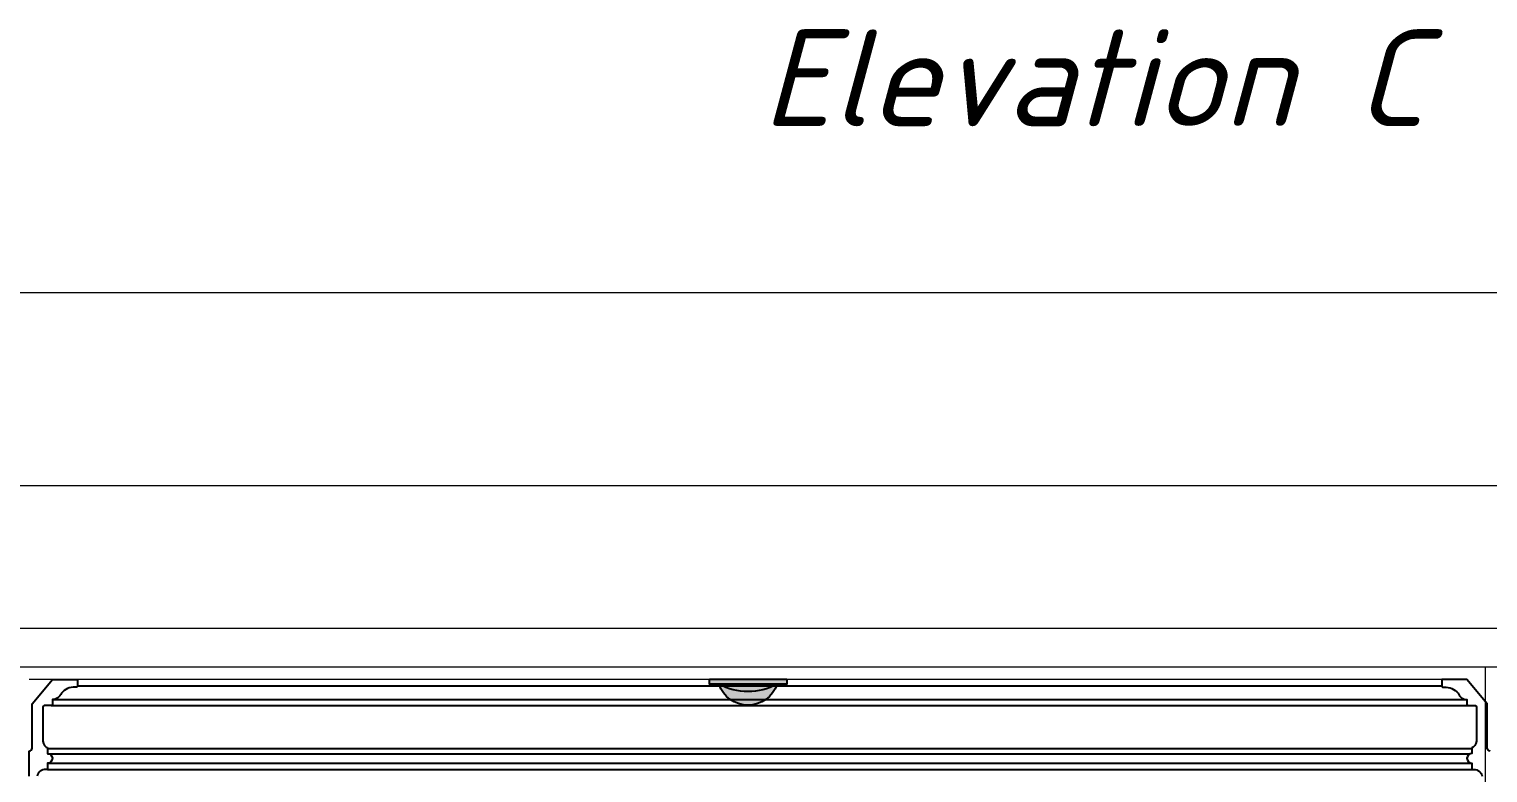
# Model space of a CAD drawing. Header units: millimetres. Extents: x -2167 to 6463, y 877 to 4714.
# Drawn here: x -1292 to 215, y 3930 to 4699 of the extents above; entities that cross this region are included whole.
import ezdxf

# ---------------------------------------------------------------- set-up
doc = ezdxf.new("R2010")
doc.units = ezdxf.units.MM
for name, color, linetype in [('1', 7, 'Continuous'), ('2', 1, 'Continuous'), ('cornise_light', 250, 'Continuous'), ('wall', 5, 'Continuous')]:
    doc.layers.add(name, color=color, linetype=linetype)
doc.styles.add('ISO', font='isocpeui.ttf')

# ---------------------------------------------------------------- blocks, each defined once
blk = doc.blocks.new('R80')
at = {"layer": '2'}
h = blk.add_hatch(color=254, dxfattribs=at)
h.paths.add_polyline_path([(40, -5), (40, 0), (-40, 0), (-40, -5)])
h.paths.add_polyline_path([(-30, -5, 0.720938), (30, -5)])
at = {"color": 0}
blk.add_line((-40, 0), (40, 0), dxfattribs=at)
blk.add_lwpolyline([(-40, 0), (-40, -5), (40, -5), (40, 0)], dxfattribs=at)
for centre, radius, start, end in [((0, 5), 31.6, 198.4215, 341.5785), ((0, 50.5), 63.1, 241.6211, 298.3789)]:
    blk.add_arc(centre, radius, start, end, dxfattribs=at)

msp = doc.modelspace()

# ---------------------------------------------------------------- linework, layer by layer
at = {"color": 4, "lineweight": 0}
for p, q in [((1447.8, 4079), (-1344.7, 4079)), ((1447.8, 4039), (-1304.7, 4039)), ((193.8, 4026.5), (-1292.2, 4026.5))]:
    msp.add_line(p, q, dxfattribs=at)
at = {"color": 164, "lineweight": 0}
msp.add_line((212.8, 1226.5), (212.8, 4039), dxfattribs=at)
at = {"color": 8}
for p, q in [((-1242, 4019.7), (167.8, 4019.7)), ((-1269.5, 3999.5), (202.1, 3999.5)), ((-1268.2, 4005.7), (193.8, 4005.7)), ((-1273.2, 3955.2), (198.8, 3955.2)), ((-1273.2, 3949.6), (197.1, 3949.6)), ((-1273.2, 3939.8), (198.8, 3939.8)), ((-1273.2, 3933.5), (200.9, 3933.5))]:
    msp.add_line(p, q, dxfattribs=at)
at = {"color": 3}
for points in [[(-1292.2, 3926.5), (-1292.2, 3952.5, 0.45077), (-1289.2, 3955.5), (-1289.2, 4001.4), (-1268.2, 4026.5), (-1242.2, 4026.5, 0.668179), (-1242.2, 4026.5), (-1242.2, 4019.7, -0.414214), (-1243.4, 4018.5), (-1244.7, 4018.5, 0.238216), (-1258.9, 4012.2, -0.308161), (-1268.2, 4005.7), (-1268.2, 4000.8, -0.414214), (-1269.5, 3999.5), (-1276.5, 3999.5, 0.369774), (-1278.2, 3997.8), (-1278.2, 3965.1, 0.243174), (-1274.5, 3956.5, -0.272438), (-1273.2, 3955.2), (-1273.2, 3950, -1), (-1273.2, 3940), (-1273.2, 3933.5, 0.681944), (-1273.2, 3933.5), (-1275.2, 3933.5, 0.346426), (-1283.9, 3926.5, 0.32448)], [(217.8, 3952.5, -0.45077), (214.8, 3955.5), (214.8, 4001.4), (193.8, 4026.5), (167.8, 4026.5, -0.668179), (167.8, 4026.5), (167.8, 4019.7, 0.414214), (169, 4018.5), (170.4, 4018.5, -0.238216), (184.6, 4012.2, 0.308161), (193.8, 4005.7), (193.8, 4000.8, 0.414214), (195.2, 3999.5), (202.1, 3999.5, -0.369774), (203.8, 3997.8), (203.8, 3965.1, -0.243174), (200.2, 3956.5, 0.272438), (198.8, 3955.2), (198.8, 3950, 1), (198.8, 3940), (198.8, 3933.5, -0.681944), (198.8, 3933.5), (200.8, 3933.5, -0.346426), (209.6, 3926.5, -0.32448)]]:
    msp.add_lwpolyline(points, format="xyb", dxfattribs=at)
at = {"layer": 'wall', "lineweight": 0}
msp.add_line((1447.8, 4226.5), (-1742.2, 4226.5), dxfattribs=at)
msp.add_lwpolyline([(-1742.2, 4426.5), (1447.8, 4426.5), (1447.8, 4226.5), (-1742.2, 4226.5)], close=True, dxfattribs=at)

# ---------------------------------------------------------------- block references
at = {"layer": 'cornise_light', "color": 61, "xscale": -1}
msp.add_blockref('R80', (-549.2, 4026.5), dxfattribs=at)

# ---------------------------------------------------------------- texts
at = {"layer": '1', "color": 164, "insert": (-534.9, 4698.2), "char_height": 100, "attachment_point": 1, "style": 'ISO'}
msp.add_mtext('Elevation C', dxfattribs=at)

doc.saveas('drawing.dxf')
